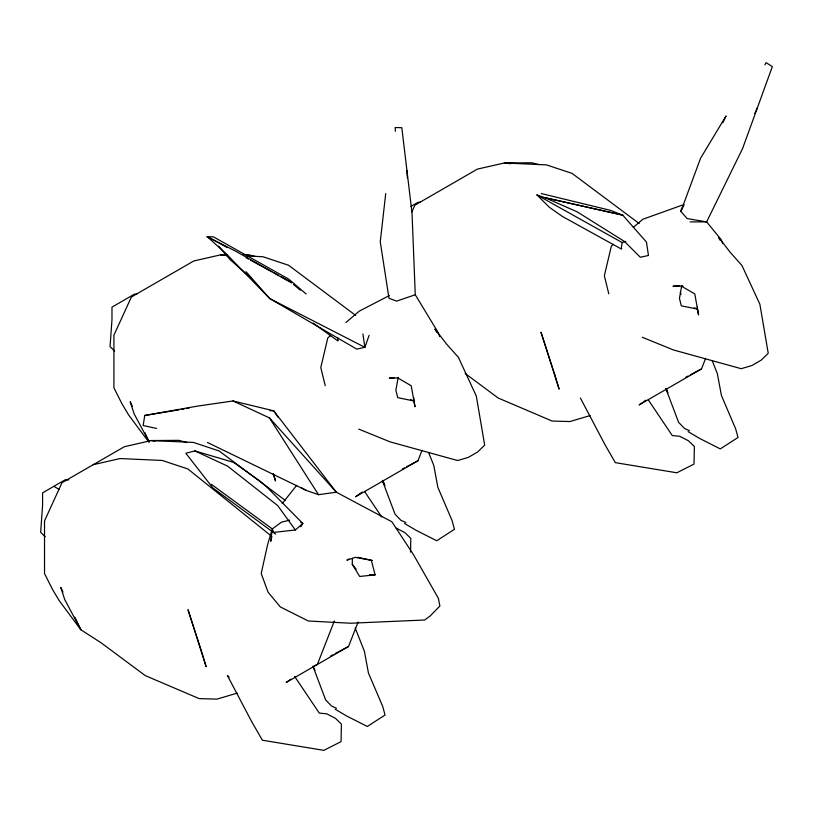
<?xml version="1.0" encoding="UTF-8"?>
<svg xmlns="http://www.w3.org/2000/svg" width="813" height="813" viewBox="0 0 813 813"><rect width="100%" height="100%" fill="white"/><g stroke="black" fill="none" stroke-linecap="round" stroke-linejoin="round"><path stroke-width="1.22" d="M410.535 552.159L410.809 538.358L404.945 532.667L396.185 528.125M357.913 557.312L371.348 560.259L375.098 574.852L359.702 576.458L352.263 564.263L352.385 558.389M385.718 193.575L380.26 241.847L388.98 298.3L396.663 301.115L415.26 294.763L412.039 213.118L401.815 127.702L395.23 127.539L395.342 131.289M681.731 285.526L679.444 298.391L681.304 305.83L697.513 309.113L698.57 314.916L694.79 293.93L681.324 286.074M271.888 530.188L267.589 544.71L261.207 573.511L268.077 592.21L280.333 606.935L308.31 621L350.606 623.225L424.671 620.004L430.189 615.949L439.894 606.051L438.37 598.307L413.339 554.425L391.876 521.794L336.328 492.2L273.768 410.85L233.016 400.961L197.569 406.094L144.744 415.473L143.159 425.545L156.645 428.451M338.056 338.025L337.68 340.434L338.228 340.576L337.619 340.769L313.157 323.107M625.797 241.41L622.189 242.579L621.234 248.585L621.793 248.727L621.183 248.93L562.169 216.309L549.293 207.213L536.926 194.937L545.157 197.742L577.078 211.797L624.567 241.522L640.309 257.254L648.449 255.475L646.477 242.091L622.768 215.16L610.421 210.333L541.224 193.545M398.167 377.364L395.89 390.23L397.74 397.679L413.949 400.961L415.006 406.764L411.226 385.769L397.76 377.923M271.877 536.417L270.749 541.295L272.294 528.917L281.379 522.21L289.57 520.147M681.619 208.26L680.867 211.441L687.188 218.585L706.649 221.878L720.857 239.235L722.859 243.615M369.132 335.332L364.885 347.324L356.744 349.102L269.733 298.564L226.654 254.225L207.224 236.685L213.443 236.857L288.767 279.154L306.105 293.95M334.326 621.01L317.344 664.485L313.96 665.969M362.171 492.078L355.545 496.784L417.953 460.747L422.049 450.27M290.871 679.14L286.146 682.503L348.543 646.477L358.096 622.016M641.945 402.923L639.109 404.935L701.507 368.909L705.603 358.431M754.83 113.434L757.421 107.672M411.866 211.898L414.945 205.161L477.353 169.134L504.324 162.976L531.773 162.793L538.826 164.653M684.099 204.622L680.867 211.441L700.542 158.301L726.07 115.913L722.838 122.733M764.921 64.857L766.059 62.652L772.35 66.575L742.574 148.566L706.649 221.878L690.115 221.888M300.83 526.753L302.822 523.511L266.583 486.784L260.17 481.296L233.555 462.363L194.896 450.93L185.821 453.258L212.884 487.952L275.719 534.151M282.182 503.582L296.745 485.28M211.329 484.284L272.294 528.917L273.768 532.403L295.343 529.974L302.822 523.511L300.708 522.129M330.657 335.484L327.781 337.934L320.789 367.588L325.23 385.708M345.952 322.476L359.346 311.084L389.305 295.586M613.256 244.459L611.346 246.085L604.354 275.739L608.795 293.859M633.337 227.376L642.9 219.236L682.371 205.079M643.845 401.581L645.735 400.23M410.911 206.4L418.075 202.264L420.484 202.264M402.293 469.071L404.528 467.882M406.764 466.692L417.953 460.747M685.857 377.232L688.093 376.043M690.328 374.854L701.507 368.909M330.647 655.989L332.883 654.8M335.119 653.611L348.543 646.477M349.082 558.968L346.866 560.147L355.403 557.362L372.415 560.503M590.126 415.575L569.913 421.561L552.118 421.043L498.196 398.024L465.148 373.462M237.152 693.143L216.939 699.129L199.155 698.611L145.232 675.583L101.168 642.849L80.843 629.74L59.268 600.746L52.581 589.567L44.522 573.521L44.522 520.889L61.981 482.729L124.389 446.703L151.36 440.544L178.799 440.361L187.041 442.526M93.18 464.711L120.019 458.552L162.244 460.453L187.915 468.979L271.136 535.879M144.744 415.473L179.165 409.813M181.614 409.417L184.073 409.01M186.533 408.604L188.992 408.197M207.447 442.475L306.288 490.402L318.493 494.68L336.328 492.2L269.449 417.912L233.016 400.961M679.231 285.729L672.971 286.247L683.011 286.054M394.417 377.679L389.407 378.086L398.197 377.923M227 254.774L220.77 254.815L193.789 260.973L131.391 297.009L113.922 335.169L113.922 387.801L121.991 403.837L128.678 415.026L148.759 442.018M243.219 254.672L248.209 254.632L255.272 256.491M136.93 294.113L134.521 294.113L111.981 307.121L111.981 319.631L110.06 346.612L114.603 350.992M68.719 479.833L65.111 479.833L42.581 492.841L42.581 505.351L40.65 532.332L45.193 536.712M269.977 410.728L273.768 410.85L277.944 417.12M226.959 255.099L220.77 254.815L226.959 255.607M246.756 255.983L262.843 256.715L288.524 265.241L355.647 315.393M369.458 574.598L375.098 574.852M510.523 163.759L504.324 162.976L546.407 164.866L572.088 173.403L639.211 223.545M155.08 441.012L151.36 440.544L193.443 442.435L219.124 450.961L285.221 500.351M612.972 212.955L545.157 197.742L622.768 215.16L615.421 213.504M694.251 307.822L697.513 309.113L697.381 306.928M410.687 399.671L413.949 400.961L413.756 397.679M642.311 337.273L673.55 349.986L741.202 368.696L751.923 365.525L761.161 360.179L768.234 353.299L759.881 304.245L741.974 265.526L730.308 252.437L718.479 237.152L720.237 240.414M358.746 429.112L389.986 441.835L457.638 460.534L468.359 457.363L477.607 452.028L484.68 445.138L476.316 396.094L458.41 357.364L446.754 344.285L434.925 329.001L436.683 332.263M689.454 430.687L684.505 428.471L678.611 422.354L665.888 388.675M405.89 522.525L400.941 520.31L395.047 514.192L382.323 480.513M336.48 708.245L331.531 706.03L325.647 699.922L312.914 666.243M194.896 450.93L227.62 466.154L277.761 505.635L295.343 529.974M227.284 247.548L207.224 236.685L210.089 238.057M207.224 236.685L235.973 251.359L291.613 282.954M301.521 487.841L306.288 490.402M246.227 257.812L248.453 259.022M250.689 260.231L271.857 271.694M274.083 272.904L278.544 275.322M280.77 276.532L289.692 281.359M622.189 242.579L536.926 194.937M53.841 486.337L59.258 489.467M688.093 431.622L699.658 438.451L720.288 448.908L738.011 437.465L735.653 428.837L721.416 395.464L717.351 373.665L712.31 360.931M404.528 523.46L416.093 530.3L436.733 540.747L454.457 529.314L452.099 520.676L437.851 487.302L433.796 465.514L428.746 452.77M335.129 709.19L346.684 716.019L367.324 726.466L385.047 715.034L382.689 706.395L368.441 673.032L364.387 651.233L355.21 628.073M293.544 284.55L300.292 290.15M250.963 278.198L230.089 259.571L218.667 246.146M229.175 677.168L227.406 675.542L251.939 722.096L262.375 740.216L323.869 750.348L341.043 741.639L341.409 724.078L335.545 718.387L326.785 713.844L319.296 713.103L294.662 676.457M245.993 271.674L269.733 298.564L364.885 347.324L362.913 333.94M352.263 564.263L356.165 569.222M648.337 399.935L672.26 435.534L679.749 436.286L688.509 440.819L694.373 446.51L694.017 464.071L676.843 472.79L615.339 462.648L604.902 444.538L580.37 397.974M364.773 491.784L381.663 516.916M269.449 417.912L318.493 494.68M415.26 294.763L437.292 331.084L439.792 336.552M666.213 389.427L668.001 392.689M382.659 481.266L385.037 485.625M313.249 666.985L315.038 670.258M149.064 441.794L134.175 413.959L130.202 401.734L132.367 406.307M666.142 388.512L667.28 390.677M382.588 480.351L384.285 483.593M144.836 432.597L149.165 441.733M62.967 592.027L60.792 587.453L64.766 599.679L80.843 629.74L74.887 617.169M680.268 292.324L681.07 294.306M201.898 652.524L188.006 609.72L206.126 666.69L202.244 653.703M273.27 473.847L275.536 480.971L273.422 473.877M406.937 170.517L407.415 178.067M554.862 374.956L540.98 332.161L559.1 389.122L554.862 374.956"/></g></svg>
